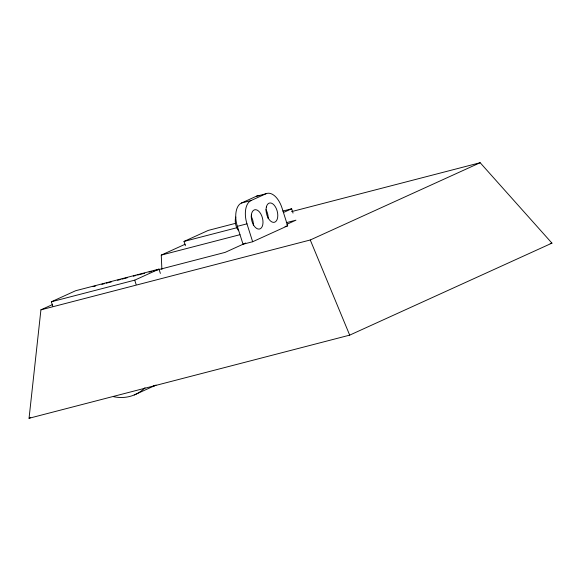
<?xml version="1.0" encoding="UTF-8"?>
<svg xmlns="http://www.w3.org/2000/svg" width="581" height="581" viewBox="0 0 581 581"><rect width="100%" height="100%" fill="white"/><g stroke="black" fill="none" stroke-linecap="round" stroke-linejoin="round"><path stroke-width="0.87" d="M291.531 211.629L480.16 162.716L551.95 243.141L349.697 335.135L29.05 418.284L40.924 309.833L52.486 304.575M241.442 203.03L256.315 196.269L265.931 193.771A19.877 10.995 75.5 0 1 282.039 208.063L287.668 225.813L252.655 241.74L243.032 244.238L237.353 226.329A19.718 10.901 75.5 0 1 241.442 203.03L251.057 200.539L265.931 193.771M52.733 306.078L51.368 301.771L75.632 290.732L159.005 269.112L160.371 273.419M185.383 245.741L184.017 241.435L208.288 230.396L235.494 223.344M161.881 269.54L161.264 255.103L185.216 244.209M51.368 301.771L134.734 280.151L159.005 269.112M283.564 212.457L291.655 208.775L293.027 213.089M245.727 243.011L225.145 252.372L153.442 270.971M286.883 224.295L295.94 220.177L286.317 222.668M40.924 309.833L310.269 239.982L480.16 162.716M29.05 418.284L30.691 417.536M134.262 394.949L154.488 385.755M282.882 211.056L291.655 208.775M237.353 226.329L246.969 223.83A19.718 10.901 75.5 0 1 251.057 200.539M184.017 241.435L237.549 227.556M161.264 255.103L239.968 234.688M285.046 226.496L287.668 225.813M93.098 286.615L95.72 285.939M101.842 284.349L104.471 283.666M106.214 283.216L111.465 281.858M117.587 280.267L120.209 279.584M121.959 279.134L127.203 277.769M133.325 276.186L135.947 275.503M137.697 275.053L144.691 273.237M149.07 272.104L151.692 271.421M550.192 243.599L551.95 243.141M310.269 239.982L349.697 335.135M246.969 223.83L252.655 241.74M134.734 280.151L136.099 284.458M251.29 216.582A9.942 5.498 75.5 0 1 253.367 225.522M256.315 196.269A19.877 10.995 75.5 0 1 259.133 195.724M265.982 209.668A9.942 5.498 75.5 0 1 268.168 218.587M238.617 230.773A9.942 5.498 75.5 0 1 235.777 217.047M145.003 387.752A47.715 39.566 65.5 0 1 113.477 396.67M156.057 385.05A47.715 39.566 65.5 0 1 152.069 386.648M266.359 206.996A9.942 5.498 75.5 0 0 273.077 222.334A9.942 5.498 75.5 0 0 276.338 208.652A9.942 5.498 75.5 0 0 266.359 206.996M251.348 214.977A9.942 5.498 75.5 0 0 259.141 229.096A9.942 5.498 75.5 0 0 260.913 214.091A9.942 5.498 75.5 0 0 251.348 214.977"/></g></svg>
